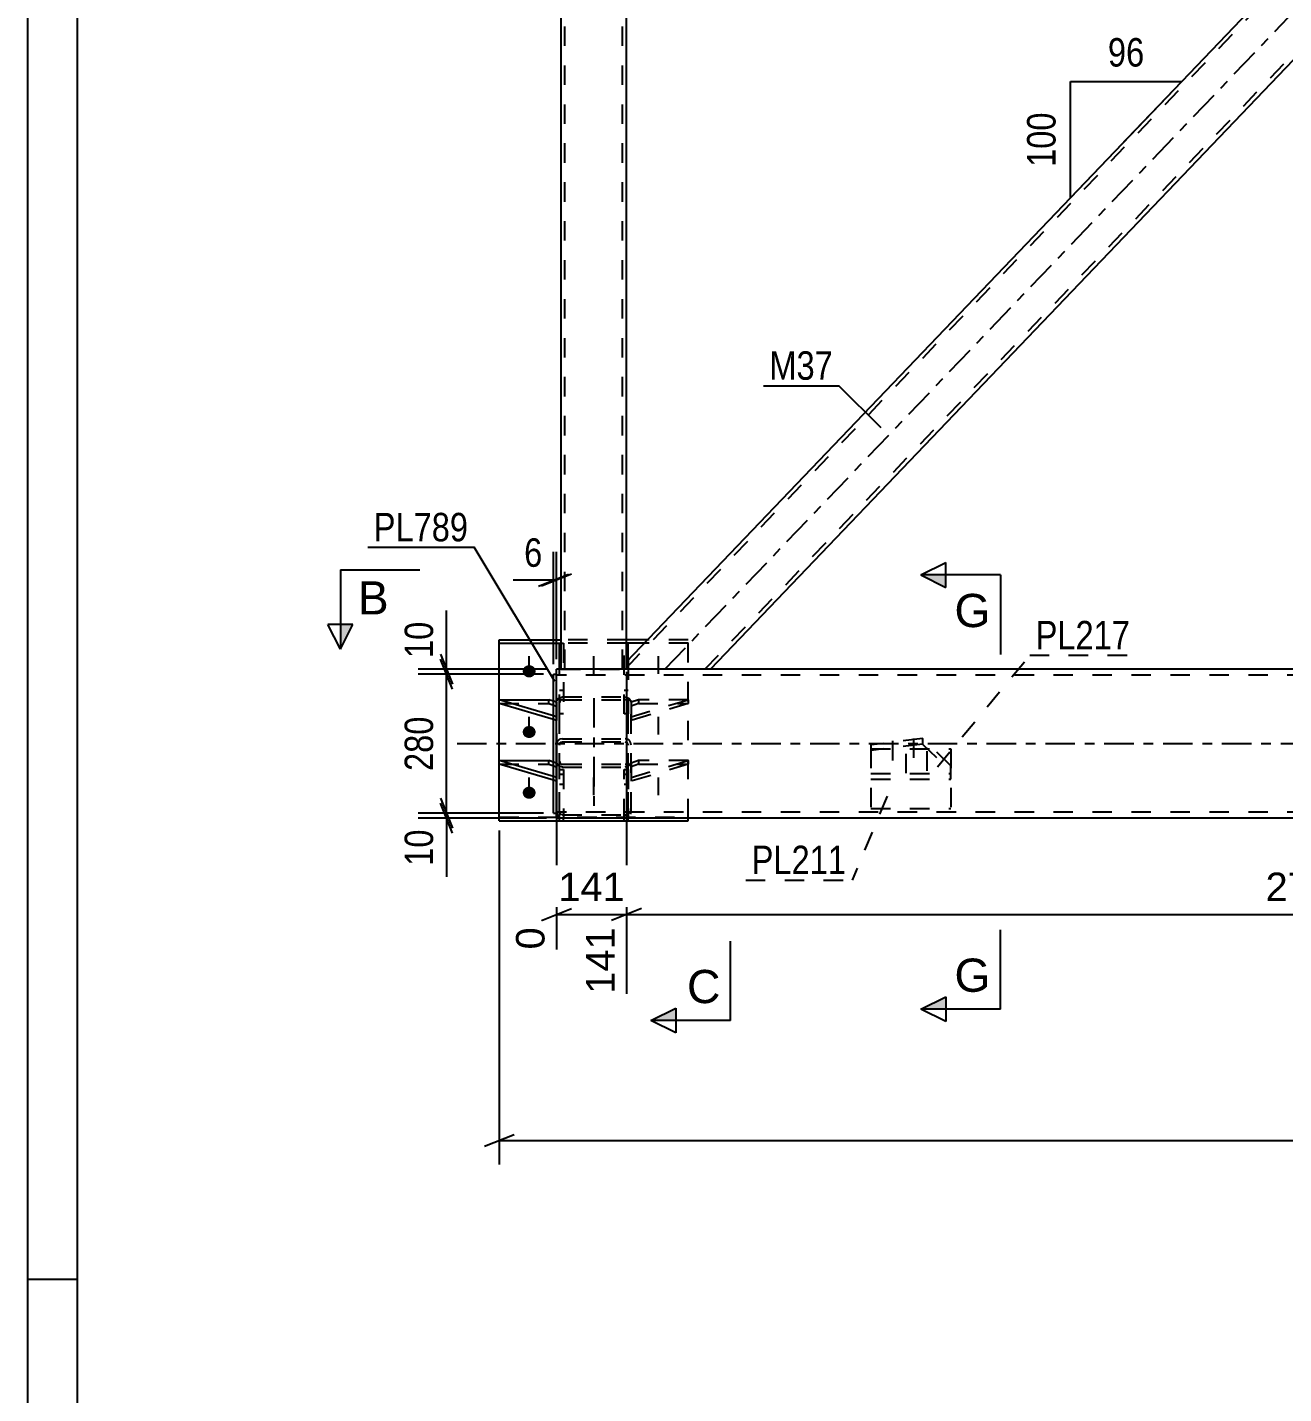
# Model space of a CAD drawing. Header units: millimetres. Extents: x 0 to 841, y 0 to 594.
# Drawn here: x 0 to 126.4, y 137.5 to 275 of the extents above; entities that cross this region are included whole.
import ezdxf

# ---------------------------------------------------------------- set-up
doc = ezdxf.new("R2010")
doc.units = ezdxf.units.MM
doc.linetypes.add('DXK_LINE_DOT2', pattern=[3.9198, 1.9599, -1.9599])
doc.linetypes.add('DXK_LINE_DOT3', pattern=[5.9187, 2.979, -0.9799, 0.9799, -0.9799])
doc.styles.add('Arial', font='ARIAL.TTF', dxfattribs={"height": 0.2})
doc.styles.add('Arial Narrow', font='ARIALN.TTF', dxfattribs={"height": 0.2})

# ---------------------------------------------------------------- blocks, each defined once
blk = doc.blocks.new('Unknown-318891736-1129')
at = {"color": 5, "linetype": 'Continuous'}
for p, q in [((0, 594), (0, 0)), ((5, 589), (5, 5)), ((5, 149), (0, 149))]:
    blk.add_line(p, q, dxfattribs=at)
blk = doc.blocks.new('Bolt-318891736-4990 - 4966')
at = {"color": 1, "linetype": 'DXK_LINE_DOT2'}
for p, q in [((87.04, 203.18), (87.04, 199.66)), ((89.16, 203.44), (89.16, 199.91)), ((90.49, 202.15), (90.49, 198.62)), ((88.37, 201.89), (88.37, 198.37))]:
    blk.add_line(p, q, dxfattribs=at)
blk = doc.blocks.new('Part-318891736-5062 - 4966')
at = {"color": 7, "linetype": 'DXK_LINE_DOT2'}
for p, q in [((60.03, 195.41), (60.03, 200.3)), ((60.03, 200.3), (60.43, 200.3)), ((60.03, 199.85), (60.43, 199.85)), ((60.43, 200.3), (60.43, 195.41)), ((60.03, 198.85), (60.43, 198.85))]:
    blk.add_line(p, q, dxfattribs=at)
at = {"color": 2, "linetype": 'Continuous'}
for p, q in [((60.03, 195.16), (60.03, 195.41)), ((60.43, 195.16), (60.43, 195.41)), ((60.03, 195.16), (60.43, 195.16))]:
    blk.add_line(p, q, dxfattribs=at)
blk = doc.blocks.new('Part-318891736-5105 - 4966')
at = {"color": 7, "linetype": 'DXK_LINE_DOT2'}
for p, q in [((60.28, 210.55), (198.3, 354.91)), ((68.17, 210.41), (206.19, 354.76)), ((68.72, 210.41), (60.27, 210.41)), ((60.28, 210.41), (60.28, 210.55))]:
    blk.add_line(p, q, dxfattribs=at)
at = {"color": 7, "linetype": 'DXK_LINE_DOT3'}
blk.add_line((64.15, 210.41), (202.31, 354.91), dxfattribs=at)
at = {"color": 2, "linetype": 'Continuous'}
for p, q in [((60.28, 211.13), (128.67, 282.66)), ((133.23, 277.88), (68.72, 210.41)), ((60.28, 210.79), (60.27, 210.41)), ((60.28, 211.13), (60.28, 210.79))]:
    blk.add_line(p, q, dxfattribs=at)
blk = doc.blocks.new('Part-318891736-4987 - 4966')
at = {"color": 7, "linetype": 'DXK_LINE_DOT2'}
for p, q in [((90.05, 203.42), (84.87, 202.78)), ((90.05, 202.86), (84.87, 202.22)), ((84.87, 202.78), (84.87, 199.35)), ((92.9, 200.68), (90.05, 203.42)), ((90.05, 203.42), (90.05, 202.86)), ((90.05, 202.86), (92.9, 200.12)), ((84.87, 199.91), (92.9, 199.91)), ((92.9, 199.35), (92.9, 200.68)), ((84.87, 199.35), (92.9, 199.35))]:
    blk.add_line(p, q, dxfattribs=at)
blk = doc.blocks.new('Bolt-318891736-4989 - 4966')
at = {"linetype": 'Continuous'}
for points in [[(50.48, 210.8), (50.62, 210.79), (50.75, 210.75), (50.87, 210.69), (50.97, 210.6), (51.05, 210.5), (51.1, 210.38), (51.13, 210.26), (51.13, 210.13), (51.1, 210), (51.05, 209.89), (50.97, 209.78), (50.87, 209.7), (50.75, 209.63), (50.62, 209.59), (50.48, 209.58), (50.35, 209.59), (50.22, 209.63), (50.1, 209.7), (50, 209.78), (49.92, 209.89), (49.87, 210), (49.84, 210.13), (49.84, 210.26), (49.87, 210.38), (49.92, 210.5), (50, 210.6), (50.1, 210.69), (50.22, 210.75), (50.35, 210.79)], [(50.48, 204.69), (50.62, 204.68), (50.75, 204.64), (50.87, 204.58), (50.97, 204.49), (51.05, 204.39), (51.1, 204.27), (51.13, 204.15), (51.13, 204.02), (51.1, 203.89), (51.05, 203.78), (50.97, 203.67), (50.87, 203.59), (50.75, 203.53), (50.62, 203.49), (50.48, 203.47), (50.35, 203.49), (50.22, 203.53), (50.1, 203.59), (50, 203.67), (49.92, 203.78), (49.87, 203.89), (49.84, 204.02), (49.84, 204.15), (49.87, 204.27), (49.92, 204.39), (50, 204.49), (50.1, 204.58), (50.22, 204.64), (50.35, 204.68)], [(50.48, 198.59), (50.62, 198.57), (50.75, 198.53), (50.87, 198.47), (50.97, 198.38), (51.05, 198.28), (51.1, 198.16), (51.13, 198.04), (51.13, 197.91), (51.1, 197.79), (51.05, 197.67), (50.97, 197.57), (50.87, 197.48), (50.75, 197.42), (50.62, 197.38), (50.48, 197.36), (50.35, 197.38), (50.22, 197.42), (50.1, 197.48), (50, 197.57), (49.92, 197.67), (49.87, 197.79), (49.84, 197.91), (49.84, 198.04), (49.87, 198.16), (49.92, 198.28), (50, 198.38), (50.1, 198.47), (50.22, 198.53), (50.35, 198.57)]]:
    blk.add_hatch(color=1, dxfattribs=at).paths.add_polyline_path(points)
at = {"color": 1, "linetype": 'Continuous'}
for p, q in [((50.48, 209.93), (50.48, 211.73)), ((50.48, 203.83), (50.48, 205.62)), ((50.48, 197.72), (50.48, 199.51))]:
    blk.add_line(p, q, dxfattribs=at)
at = {"color": 1, "linetype": 'DXK_LINE_DOT2'}
for p, q in [((56.98, 209.93), (56.98, 211.73)), ((63.48, 209.93), (63.48, 211.73)), ((63.48, 203.83), (63.48, 205.62)), ((56.98, 197.72), (56.98, 199.51)), ((63.48, 197.72), (63.48, 199.51))]:
    blk.add_line(p, q, dxfattribs=at)
blk = doc.blocks.new('Part-318891736-5063 - 4966')
at = {"color": 7, "linetype": 'DXK_LINE_DOT2'}
for p, q in [((53.53, 195.41), (53.53, 200.3)), ((53.53, 200.3), (53.93, 200.3)), ((53.53, 199.85), (53.93, 199.85)), ((53.93, 200.3), (53.93, 195.41)), ((53.53, 198.85), (53.93, 198.85))]:
    blk.add_line(p, q, dxfattribs=at)
at = {"color": 2, "linetype": 'Continuous'}
for p, q in [((53.53, 195.16), (53.53, 195.41)), ((53.93, 195.16), (53.93, 195.41)), ((53.53, 195.16), (53.93, 195.16))]:
    blk.add_line(p, q, dxfattribs=at)
blk = doc.blocks.new('Part-318891736-5008 - 4966')
at = {"color": 2, "linetype": 'Continuous'}
for p, q in [((47.48, 213.35), (53.68, 213.35)), ((47.48, 195.16), (47.48, 213.35)), ((62.41, 213.35), (60.28, 213.35)), ((47.48, 213.01), (53.68, 213.01)), ((62.08, 213.01), (60.28, 213.01)), ((66.48, 195.16), (66.48, 195.41)), ((47.48, 195.16), (66.48, 195.16))]:
    blk.add_line(p, q, dxfattribs=at)
at = {"color": 7, "linetype": 'DXK_LINE_DOT2'}
for p, q in [((60.28, 213.35), (53.68, 213.35)), ((66.48, 213.35), (62.41, 213.35)), ((66.48, 195.41), (66.48, 213.35)), ((53.68, 213.01), (53.92, 213.01)), ((60.28, 213.01), (53.92, 213.01)), ((66.48, 213.01), (62.08, 213.01)), ((47.48, 195.5), (66.48, 195.5))]:
    blk.add_line(p, q, dxfattribs=at)
blk = doc.blocks.new('Part-318891736-5013 - 4966')
at = {"color": 7, "linetype": 'DXK_LINE_DOT2'}
for p, q in [((84.87, 202.4), (84.87, 196.4)), ((84.87, 202.4), (92.9, 202.4)), ((92.9, 202.4), (92.9, 196.4)), ((84.87, 196.4), (92.9, 196.4))]:
    blk.add_line(p, q, dxfattribs=at)
blk = doc.blocks.new('Part-318891736-5018 - 4966')
at = {"color": 2, "linetype": 'Continuous'}
for p, q in [((52.93, 195.91), (52.93, 209.91)), ((52.93, 209.91), (53.23, 209.91)), ((52.93, 195.91), (53.23, 195.91))]:
    blk.add_line(p, q, dxfattribs=at)
at = {"color": 7, "linetype": 'DXK_LINE_DOT2'}
blk.add_line((53.23, 195.91), (53.23, 209.91), dxfattribs=at)
blk = doc.blocks.new('Part-318891736-5019 - 4966')
at = {"color": 2, "linetype": 'Continuous'}
for p, q in [((47.48, 206.95), (47.48, 207.33)), ((52.93, 205.7), (47.48, 207.33)), ((47.48, 207.33), (52.48, 207.33)), ((52.93, 205.33), (47.48, 206.95)), ((52.93, 207.17), (52.48, 207.33))]:
    blk.add_line(p, q, dxfattribs=at)
at = {"color": 7, "linetype": 'DXK_LINE_DOT2'}
for p, q in [((47.48, 206.95), (52.48, 206.95)), ((52.48, 206.95), (52.48, 207.33)), ((52.48, 206.95), (53.23, 206.69)), ((53.23, 207.07), (52.93, 207.17)), ((53.23, 207.07), (53.23, 205.24)), ((53.23, 205.62), (52.93, 205.7)), ((53.23, 205.24), (52.93, 205.33))]:
    blk.add_line(p, q, dxfattribs=at)
blk = doc.blocks.new('Part-318891736-5027 - 4966')
at = {"color": 2, "linetype": 'Continuous'}
for p, q in [((53.23, 196.61), (53.23, 210.41)), ((222.79, 210.41), (53.23, 210.41)), ((53.23, 196.61), (53.23, 195.41)), ((222.79, 195.41), (53.23, 195.41))]:
    blk.add_line(p, q, dxfattribs=at)
at = {"color": 7, "linetype": 'DXK_LINE_DOT2'}
for p, q in [((222.79, 209.81), (53.23, 209.81)), ((53.23, 195.5), (53.23, 196.61)), ((53.23, 196.01), (53.23, 196.05)), ((222.79, 196.01), (53.23, 196.01))]:
    blk.add_line(p, q, dxfattribs=at)
at = {"color": 7, "linetype": 'DXK_LINE_DOT3'}
blk.add_line((43.23, 202.91), (222.79, 202.91), dxfattribs=at)
blk = doc.blocks.new('Part-318891736-5135 - 4966')
at = {"color": 2, "linetype": 'Continuous'}
for p, q in [((47.48, 200.84), (47.48, 201.22)), ((52.93, 199.6), (47.48, 201.22)), ((47.48, 201.22), (52.48, 201.22)), ((52.93, 199.22), (47.48, 200.84)), ((52.93, 201.06), (52.48, 201.22))]:
    blk.add_line(p, q, dxfattribs=at)
at = {"color": 7, "linetype": 'DXK_LINE_DOT2'}
for p, q in [((47.48, 200.84), (52.48, 200.84)), ((52.48, 200.84), (52.48, 201.22)), ((52.48, 200.84), (53.23, 200.58)), ((53.23, 200.96), (52.93, 201.06)), ((53.23, 200.96), (53.23, 199.13)), ((53.23, 199.51), (52.93, 199.6)), ((53.23, 199.13), (52.93, 199.22))]:
    blk.add_line(p, q, dxfattribs=at)
blk = doc.blocks.new('Part-318891736-5030 - 4966')
at = {"color": 7, "linetype": 'DXK_LINE_DOT2'}
for p, q in [((53.23, 207.04), (53.28, 207.26)), ((53.23, 196.07), (53.23, 207.04)), ((53.28, 207.26), (53.41, 207.44)), ((53.41, 207.44), (53.6, 207.56)), ((53.56, 207.15), (53.53, 207.04)), ((53.53, 196.07), (53.53, 207.04)), ((53.62, 207.24), (53.56, 207.15)), ((53.6, 207.56), (53.83, 207.61)), ((53.72, 207.3), (53.62, 207.24)), ((53.83, 207.33), (53.72, 207.3)), ((53.83, 207.61), (60.13, 207.61)), ((53.83, 207.33), (60.13, 207.33)), ((60.13, 207.61), (60.36, 207.56)), ((60.25, 207.3), (60.13, 207.33)), ((60.35, 207.24), (60.25, 207.3)), ((60.41, 207.15), (60.35, 207.24)), ((60.36, 207.56), (60.56, 207.44)), ((60.43, 207.04), (60.41, 207.15)), ((60.43, 196.07), (60.43, 207.04)), ((60.56, 207.44), (60.69, 207.26)), ((60.69, 207.26), (60.73, 207.04)), ((60.73, 196.07), (60.73, 207.04)), ((53.28, 203.02), (53.23, 202.77)), ((53.53, 202.77), (53.56, 202.89)), ((53.56, 202.89), (53.62, 203)), ((53.83, 203.41), (53.6, 203.36)), ((53.62, 203), (53.72, 203.07)), ((53.72, 203.07), (53.83, 203.09)), ((53.83, 203.41), (60.13, 203.41)), ((53.83, 203.09), (60.13, 203.09)), ((60.36, 203.36), (60.13, 203.41)), ((60.13, 203.09), (60.25, 203.07)), ((60.25, 203.07), (60.35, 203)), ((60.35, 203), (60.41, 202.89)), ((60.41, 202.89), (60.43, 202.77)), ((60.73, 202.77), (60.69, 203.02)), ((53.28, 200.91), (53.23, 201.12)), ((53.41, 200.72), (53.28, 200.91)), ((53.53, 201.12), (53.56, 201.02)), ((53.56, 201.02), (53.62, 200.92)), ((53.62, 200.92), (53.72, 200.86)), ((53.72, 200.86), (53.83, 200.84)), ((53.83, 200.84), (60.13, 200.84)), ((60.13, 200.84), (60.25, 200.86)), ((60.25, 200.86), (60.35, 200.92)), ((60.35, 200.92), (60.41, 201.02)), ((60.41, 201.02), (60.43, 201.12)), ((60.69, 200.91), (60.56, 200.72)), ((60.73, 201.12), (60.69, 200.91)), ((53.6, 200.6), (53.41, 200.72)), ((53.83, 200.56), (53.6, 200.6)), ((53.83, 200.56), (60.13, 200.56)), ((60.36, 200.6), (60.13, 200.56)), ((60.56, 200.72), (60.36, 200.6)), ((53.23, 196.07), (53.24, 196.05)), ((53.24, 196.05), (53.28, 195.82)), ((53.56, 195.95), (53.53, 196.07)), ((53.62, 195.84), (53.56, 195.95)), ((53.6, 195.48), (53.83, 195.43)), ((53.72, 195.77), (53.62, 195.84)), ((53.83, 195.75), (53.72, 195.77)), ((53.83, 195.75), (60.13, 195.75)), ((53.83, 195.43), (60.13, 195.43)), ((60.13, 195.75), (60.17, 195.76)), ((60.13, 195.43), (60.36, 195.48)), ((60.17, 195.76), (60.25, 195.77)), ((60.35, 195.84), (60.25, 195.77)), ((60.41, 195.95), (60.35, 195.84)), ((60.43, 196.07), (60.41, 195.95)), ((60.69, 195.82), (60.73, 196.05)), ((60.73, 196.05), (60.73, 196.07))]:
    blk.add_line(p, q, dxfattribs=at)
at = {"color": 7, "linetype": 'DXK_LINE_DOT3'}
blk.add_line((56.98, 207.5), (56.98, 196), dxfattribs=at)
at = {"color": 7, "linetype": 'DXK_LINE_DOT2'}
for centre, start, end in [((53.86, 202.8), 114.32, 159.2417), ((60.11, 202.8), 20.7583, 65.68), ((53.86, 196.04), 200.7583, 245.68)]:
    blk.add_arc(centre, 0.621, start, end, dxfattribs=at)
blk = doc.blocks.new('Part-318891736-5059 - 4966')
at = {"color": 7, "linetype": 'DXK_LINE_DOT2'}
for p, q in [((61.48, 207.33), (60.73, 207.07)), ((60.73, 205.62), (66.48, 207.33)), ((60.73, 207.07), (60.73, 205.24)), ((61.48, 206.95), (60.73, 206.69)), ((66.48, 206.95), (60.73, 205.24)), ((66.48, 207.33), (61.48, 207.33)), ((61.48, 207.33), (61.48, 206.95)), ((61.48, 206.95), (66.48, 206.95)), ((66.48, 207.33), (66.48, 206.95))]:
    blk.add_line(p, q, dxfattribs=at)
blk = doc.blocks.new('Part-318891736-5064 - 4966')
at = {"color": 7, "linetype": 'DXK_LINE_DOT2'}
for p, q in [((60.03, 205.9), (60.03, 213.01)), ((60.28, 213.01), (60.03, 213.01)), ((60.43, 211.29), (60.43, 205.9)), ((60.03, 208.31), (60.43, 208.31)), ((60.03, 207.35), (60.43, 207.35)), ((60.43, 205.9), (60.03, 205.9))]:
    blk.add_line(p, q, dxfattribs=at)
at = {"color": 2, "linetype": 'Continuous'}
for p, q in [((60.43, 213.01), (60.28, 213.01)), ((60.43, 211.29), (60.43, 213.01))]:
    blk.add_line(p, q, dxfattribs=at)
blk = doc.blocks.new('Part-318891736-5065 - 4966')
at = {"color": 2, "linetype": 'Continuous'}
for p, q in [((53.53, 213.01), (53.68, 213.01)), ((53.53, 210.41), (53.53, 213.01))]:
    blk.add_line(p, q, dxfattribs=at)
at = {"color": 7, "linetype": 'DXK_LINE_DOT2'}
for p, q in [((53.68, 213.01), (53.93, 213.01)), ((53.93, 213.01), (53.93, 205.9)), ((53.53, 205.9), (53.53, 210.41)), ((53.53, 208.31), (53.93, 208.31)), ((53.53, 207.35), (53.93, 207.35)), ((53.93, 205.9), (53.53, 205.9))]:
    blk.add_line(p, q, dxfattribs=at)
blk = doc.blocks.new('Part-318891736-5132 - 4966')
at = {"color": 2, "linetype": 'Continuous'}
for p, q in [((53.68, 354.91), (53.68, 210.41)), ((60.28, 211.13), (60.28, 354.18))]:
    blk.add_line(p, q, dxfattribs=at)
at = {"color": 7, "linetype": 'DXK_LINE_DOT2'}
for p, q in [((60.28, 354.91), (53.68, 354.91)), ((54.08, 210.41), (54.08, 354.91)), ((59.88, 210.41), (59.88, 354.91)), ((60.28, 354.18), (60.28, 354.91)), ((53.68, 210.41), (60.28, 210.41)), ((60.28, 210.41), (60.28, 211.13))]:
    blk.add_line(p, q, dxfattribs=at)
blk = doc.blocks.new('Part-318891736-5136 - 4966')
at = {"color": 7, "linetype": 'DXK_LINE_DOT2'}
for p, q in [((61.48, 201.22), (60.73, 200.96)), ((60.73, 199.51), (66.48, 201.22)), ((60.73, 200.96), (60.73, 199.13)), ((61.48, 200.84), (60.73, 200.58)), ((66.48, 200.84), (60.73, 199.13)), ((66.48, 201.22), (61.48, 201.22)), ((61.48, 201.22), (61.48, 200.84)), ((61.48, 200.84), (66.48, 200.84)), ((66.48, 201.22), (66.48, 200.84))]:
    blk.add_line(p, q, dxfattribs=at)
blk = doc.blocks.new('StraightDimension-318891736-5235 - 4966')
at = {"color": 7, "linetype": 'Continuous'}
for p, q in [((60.28, 210.13), (60.28, 177.75)), ((61.78, 186.32), (58.78, 185.12)), ((60.28, 185.72), (197.75, 185.72))]:
    blk.add_line(p, q, dxfattribs=at)
at = {"color": 0}
blk.add_wipeout([(134.06, 186.47), (134.06, 190.67), (123.97, 190.67), (123.97, 186.47)], dxfattribs=at)
at = {"color": 3, "style": 'Arial'}
blk.add_text('2749', height=2.865, dxfattribs=at).set_placement((124.57, 187.07))
blk = doc.blocks.new('StraightDimension-318891736-5236 - 4966')
at = {"color": 7, "linetype": 'Continuous'}
for p, q in [((60.28, 210.13), (60.28, 177.75)), ((53.23, 203.92), (53.23, 182.2)), ((51.73, 185.12), (54.73, 186.32)), ((53.23, 185.72), (60.28, 185.72)), ((61.78, 186.32), (58.78, 185.12))]:
    blk.add_line(p, q, dxfattribs=at)
at = {"color": 0}
blk.add_wipeout([(60.69, 186.47), (60.69, 190.67), (52.82, 190.67), (52.82, 186.47)], dxfattribs=at)
at = {"color": 0, "linetype": 'Continuous'}
for points in [[(52.63, 185.02), (48.43, 185.02), (48.43, 181.6), (52.63, 181.6)], [(59.68, 185.02), (55.48, 185.02), (55.48, 177.15), (59.68, 177.15)]]:
    blk.add_wipeout(points, dxfattribs=at)
at = {"color": 3, "style": 'Arial'}
blk.add_text('141', height=2.865, dxfattribs=at).set_placement((53.42, 187.07))
at = {"color": 3, "linetype": 'Continuous', "style": 'Arial'}
for s, height, p in [('0', 2.87, (52.03, 182.2)), ('141', 2.865, (59.08, 177.75))]:
    blk.add_text(s, height=height, rotation=90.0002, dxfattribs=at).set_placement(p)
blk = doc.blocks.new('StraightDimension-318891736-5331 - 4966')
at = {"color": 7, "linetype": 'Continuous'}
for p, q in [((42.17, 210.41), (42.17, 216.31)), ((42.17, 210.41), (42.17, 216.31)), ((41.57, 211.91), (42.77, 208.91)), ((52.23, 210.41), (39.32, 210.41)), ((42.77, 208.41), (41.57, 211.41)), ((42.17, 209.91), (42.17, 210.41)), ((51.93, 209.91), (39.32, 209.91))]:
    blk.add_line(p, q, dxfattribs=at)
at = {"color": 0}
blk.add_wipeout([(41.42, 215.79), (37.22, 215.79), (37.22, 210.93), (41.42, 210.93)], dxfattribs=at)
at = {"color": 3, "style": 'Arial Narrow'}
blk.add_text('10', height=2.863, rotation=90.0002, dxfattribs=at).set_placement((40.82, 211.53))
blk = doc.blocks.new('StraightDimension-318891736-5341 - 4966')
at = {"color": 7, "linetype": 'Continuous'}
for p, q in [((42.77, 208.41), (41.57, 211.41)), ((51.93, 209.91), (39.32, 209.91)), ((42.17, 195.91), (42.17, 209.91)), ((41.57, 197.41), (42.77, 194.41)), ((51.93, 195.91), (39.32, 195.91))]:
    blk.add_line(p, q, dxfattribs=at)
at = {"color": 0}
blk.add_wipeout([(41.42, 206.25), (37.22, 206.25), (37.22, 199.56), (41.42, 199.56)], dxfattribs=at)
at = {"color": 3, "style": 'Arial Narrow'}
blk.add_text('280', height=2.863, rotation=90.0002, dxfattribs=at).set_placement((40.82, 200.16))
blk = doc.blocks.new('StraightDimension-318891736-5351 - 4966')
at = {"color": 7, "linetype": 'Continuous'}
for p, q in [((41.57, 197.41), (42.77, 194.41)), ((42.77, 193.91), (41.57, 196.91)), ((51.93, 195.91), (39.32, 195.91)), ((52.23, 195.41), (39.32, 195.41)), ((42.17, 195.41), (42.17, 195.91)), ((42.17, 195.41), (42.17, 189.5)), ((42.17, 195.41), (42.17, 189.5))]:
    blk.add_line(p, q, dxfattribs=at)
at = {"color": 0}
blk.add_wipeout([(41.42, 194.88), (37.22, 194.88), (37.22, 190.02), (41.42, 190.02)], dxfattribs=at)
at = {"color": 3, "style": 'Arial Narrow'}
blk.add_text('10', height=2.863, rotation=90.0002, dxfattribs=at).set_placement((40.82, 190.62))
blk = doc.blocks.new('StraightDimension-318891736-5398 - 4966')
at = {"color": 7, "linetype": 'Continuous'}
for p, q in [((52.93, 210.91), (52.93, 222.21)), ((53.23, 211.41), (53.23, 222.21)), ((52.93, 219.36), (48.86, 219.36)), ((52.93, 219.36), (48.86, 219.36)), ((51.43, 218.76), (54.43, 219.96)), ((54.73, 219.96), (51.73, 218.76)), ((52.93, 219.36), (53.23, 219.36))]:
    blk.add_line(p, q, dxfattribs=at)
at = {"color": 0}
blk.add_wipeout([(52.41, 220.11), (52.41, 224.31), (49.38, 224.31), (49.38, 220.11)], dxfattribs=at)
at = {"color": 3, "style": 'Arial Narrow'}
blk.add_text('6', height=2.86, dxfattribs=at).set_placement((49.98, 220.71))
blk = doc.blocks.new('StraightDimension-318891736-5553 - 4966')
at = {"color": 7, "linetype": 'Continuous'}
for p, q in [((47.48, 194.16), (47.48, 160.56)), ((48.98, 163.56), (45.98, 162.36)), ((47.48, 162.96), (240.14, 162.96))]:
    blk.add_line(p, q, dxfattribs=at)
blk = doc.blocks.new('AngleDimension-318891736-9480 - 4966')
at = {"color": 7, "linetype": 'Continuous'}
for p, q in [((104.94, 269.55), (116.14, 269.55)), ((104.94, 257.84), (116.14, 269.55)), ((104.94, 257.84), (104.94, 269.55)), ((109.92, 263.04), (116.14, 269.55))]:
    blk.add_line(p, q, dxfattribs=at)
at = {"color": 0}
for points in [[(112.97, 270.45), (112.97, 274.65), (108.11, 274.65), (108.11, 270.45)], [(104.04, 267.03), (99.84, 267.03), (99.84, 260.35), (104.04, 260.35)]]:
    blk.add_wipeout(points, dxfattribs=at)
at = {"color": 3, "style": 'Arial Narrow'}
blk.add_text('96', height=2.863, dxfattribs=at).set_placement((108.71, 271.05))
blk.add_text('100', height=2.863, rotation=90.0002, dxfattribs=at).set_placement((103.44, 260.95))
blk = doc.blocks.new('Mark-318891736-4983 - 4966')
at = {"color": 0}
blk.add_wipeout([(110.94, 212.4), (110.94, 215.4), (101.44, 215.4), (101.44, 212.4)], dxfattribs=at)
blk.add_wipeout([(110.94, 212.4), (110.94, 215.4), (101.44, 215.4), (101.44, 212.4)], dxfattribs=at)
at = {"color": 30, "linetype": 'DXK_LINE_DOT2'}
for p, q in [((91.56, 200.58), (100.84, 211.8)), ((100.84, 211.8), (111.54, 211.8))]:
    blk.add_line(p, q, dxfattribs=at)
at = {"color": 3, "style": 'Arial Narrow'}
blk.add_text('PL217', height=2.863, dxfattribs=at).set_placement((101.44, 212.4))
blk = doc.blocks.new('Mark-318891736-5009 - 4966')
at = {"color": 0}
blk.add_wipeout([(82.37, 189.78), (82.37, 192.78), (72.87, 192.78), (72.87, 189.78)], dxfattribs=at)
blk.add_wipeout([(82.37, 189.78), (82.37, 192.78), (72.87, 192.78), (72.87, 189.78)], dxfattribs=at)
at = {"color": 30, "linetype": 'DXK_LINE_DOT2'}
for p in [(86.49, 197.61), (72.27, 189.18)]:
    blk.add_line(p, (82.97, 189.18), dxfattribs=at)
at = {"color": 3, "style": 'Arial Narrow'}
blk.add_text('PL211', height=2.863, dxfattribs=at).set_placement((72.87, 189.78))
blk = doc.blocks.new('Mark-318891736-5014 - 4966')
at = {"color": 0}
blk.add_wipeout([(44.35, 223.27), (44.35, 226.27), (34.85, 226.27), (34.85, 223.27)], dxfattribs=at)
blk.add_wipeout([(44.35, 223.27), (44.35, 226.27), (34.85, 226.27), (34.85, 223.27)], dxfattribs=at)
at = {"color": 30, "linetype": 'Continuous'}
for p in [(34.25, 222.67), (53.06, 209.15)]:
    blk.add_line(p, (44.95, 222.67), dxfattribs=at)
at = {"color": 3, "style": 'Arial Narrow'}
blk.add_text('PL789', height=2.863, dxfattribs=at).set_placement((34.85, 223.27))
blk = doc.blocks.new('Mark-318891736-5101 - 4966')
at = {"color": 0}
blk.add_wipeout([(81.05, 239.53), (81.05, 242.53), (74.65, 242.53), (74.65, 239.53)], dxfattribs=at)
blk.add_wipeout([(81.05, 239.53), (81.05, 242.53), (74.65, 242.53), (74.65, 239.53)], dxfattribs=at)
at = {"color": 30, "linetype": 'Continuous'}
for p in [(74.05, 238.93), (85.89, 234.69)]:
    blk.add_line(p, (81.65, 238.93), dxfattribs=at)
at = {"color": 3, "style": 'Arial Narrow'}
blk.add_text('M37', height=2.863, dxfattribs=at).set_placement((74.65, 239.53))
blk = doc.blocks.new('SectionMark-318891736-10319 - 4966')
at = {"linetype": 'Continuous'}
for points in [[(92.4, 219.89), (92.4, 218.64), (89.9, 219.89)], [(92.4, 177.44), (92.4, 176.19), (89.9, 176.19)]]:
    blk.add_hatch(color=6, dxfattribs=at).paths.add_polyline_path(points)
at = {"color": 6, "linetype": 'Continuous'}
for p, q in [((89.9, 219.89), (92.4, 221.14)), ((92.4, 218.64), (92.4, 221.14)), ((97.9, 219.89), (89.9, 219.89)), ((89.9, 219.89), (92.4, 218.64)), ((97.9, 219.89), (97.9, 211.89)), ((97.9, 176.19), (97.9, 184.19)), ((89.9, 176.19), (92.4, 177.44)), ((92.4, 177.44), (92.4, 174.94)), ((97.9, 176.19), (89.9, 176.19)), ((92.4, 174.94), (89.9, 176.19))]:
    blk.add_line(p, q, dxfattribs=at)
at = {"color": 0, "linetype": 'Continuous'}
for points in [[(96.9, 214.64), (96.9, 218.14), (93.27, 218.14), (93.27, 214.64)], [(96.9, 177.94), (96.9, 181.44), (93.27, 181.44), (93.27, 177.94)]]:
    blk.add_wipeout(points, dxfattribs=at)
at = {"color": 3, "linetype": 'Continuous', "style": 'Arial'}
for p in [(93.27, 214.64), (93.27, 177.94)]:
    blk.add_text('G', height=3.34, dxfattribs=at).set_placement(p)
blk = doc.blocks.new('SectionMark-318891736-5558 - 4966')
at = {"linetype": 'Continuous'}
blk.add_hatch(color=6, dxfattribs=at).paths.add_polyline_path([(31.49, 214.91), (32.74, 214.91), (31.49, 212.41)])
at = {"color": 6, "linetype": 'Continuous'}
for p, q in [((31.49, 220.41), (39.49, 220.41)), ((31.49, 220.41), (31.49, 212.41)), ((31.49, 212.41), (30.24, 214.91)), ((32.74, 214.91), (30.24, 214.91)), ((31.49, 212.41), (32.74, 214.91))]:
    blk.add_line(p, q, dxfattribs=at)
at = {"color": 0, "linetype": 'Continuous'}
blk.add_wipeout([(36.35, 215.91), (36.35, 219.41), (33.24, 219.41), (33.24, 215.91)], dxfattribs=at)
at = {"color": 3, "linetype": 'Continuous', "style": 'Arial'}
blk.add_text('B', height=3.34, dxfattribs=at).set_placement((33.24, 215.91))
blk = doc.blocks.new('SectionMark-318891736-5562 - 4966')
at = {"linetype": 'Continuous'}
for points in [[(65.23, 403.63), (65.23, 402.38), (62.73, 403.63)], [(65.23, 176.3), (65.23, 175.05), (62.73, 175.05)]]:
    blk.add_hatch(color=6, dxfattribs=at).paths.add_polyline_path(points)
at = {"color": 6, "linetype": 'Continuous'}
for p, q in [((62.73, 403.63), (65.23, 404.88)), ((65.23, 402.38), (65.23, 404.88)), ((70.73, 403.63), (62.73, 403.63)), ((62.73, 403.63), (65.23, 402.38)), ((70.73, 403.63), (70.73, 395.63)), ((70.73, 175.05), (70.73, 183.05)), ((62.73, 175.05), (65.23, 176.3)), ((65.23, 176.3), (65.23, 173.8)), ((70.73, 175.05), (62.73, 175.05)), ((65.23, 173.8), (62.73, 175.05))]:
    blk.add_line(p, q, dxfattribs=at)
at = {"color": 0, "linetype": 'Continuous'}
for points in [[(69.73, 398.38), (69.73, 401.88), (66.36, 401.88), (66.36, 398.38)], [(69.73, 176.8), (69.73, 180.3), (66.36, 180.3), (66.36, 176.8)]]:
    blk.add_wipeout(points, dxfattribs=at)
at = {"color": 3, "linetype": 'Continuous', "style": 'Arial'}
for p in [(66.36, 398.38), (66.36, 176.8)]:
    blk.add_text('C', height=3.34, dxfattribs=at).set_placement(p)

msp = doc.modelspace()

# ---------------------------------------------------------------- block references
for name in ['Unknown-318891736-1129', 'Part-318891736-5132 - 4966', 'Part-318891736-5105 - 4966', 'Part-318891736-5008 - 4966', 'Part-318891736-5065 - 4966', 'Part-318891736-5064 - 4966', 'Part-318891736-5027 - 4966', 'Bolt-318891736-4989 - 4966', 'Part-318891736-5018 - 4966', 'Part-318891736-5019 - 4966', 'Part-318891736-5030 - 4966', 'Part-318891736-5059 - 4966', 'Part-318891736-4987 - 4966', 'Part-318891736-5013 - 4966', 'Bolt-318891736-4990 - 4966', 'Part-318891736-5135 - 4966', 'Part-318891736-5136 - 4966', 'Part-318891736-5063 - 4966', 'Part-318891736-5062 - 4966']:
    msp.add_blockref(name, (0, 0))

# ---------------------------------------------------------------- next in the draw order: block references
for name in ['AngleDimension-318891736-9480 - 4966', 'Mark-318891736-5101 - 4966', 'StraightDimension-318891736-5235 - 4966']:
    msp.add_blockref(name, (0, 0))

# ---------------------------------------------------------------- next in the draw order: block references
for name in ['Mark-318891736-4983 - 4966', 'StraightDimension-318891736-5236 - 4966']:
    msp.add_blockref(name, (0, 0))

# ---------------------------------------------------------------- next in the draw order: block references
msp.add_blockref('StraightDimension-318891736-5331 - 4966', (0, 0))

# ---------------------------------------------------------------- next in the draw order: block references
msp.add_blockref('StraightDimension-318891736-5341 - 4966', (0, 0))

# ---------------------------------------------------------------- next in the draw order: block references
for name in ['StraightDimension-318891736-5398 - 4966', 'StraightDimension-318891736-5351 - 4966']:
    msp.add_blockref(name, (0, 0))

# ---------------------------------------------------------------- next in the draw order: block references
for name in ['Mark-318891736-5014 - 4966', 'StraightDimension-318891736-5553 - 4966']:
    msp.add_blockref(name, (0, 0))

# ---------------------------------------------------------------- next in the draw order: block references
for name in ['SectionMark-318891736-10319 - 4966', 'Mark-318891736-5009 - 4966']:
    msp.add_blockref(name, (0, 0))

# ---------------------------------------------------------------- next in the draw order: block references
msp.add_blockref('SectionMark-318891736-5558 - 4966', (0, 0))

# ---------------------------------------------------------------- next in the draw order: block references
msp.add_blockref('SectionMark-318891736-5562 - 4966', (0, 0))

doc.saveas('drawing.dxf')
